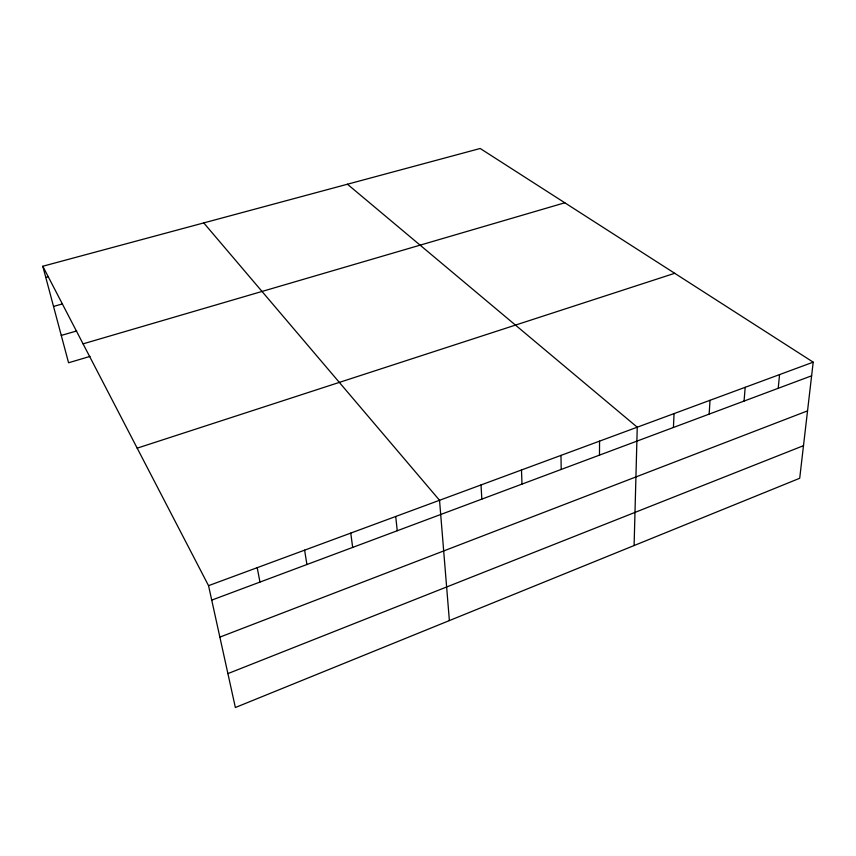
<?xml version="1.0" encoding="UTF-8"?>
<svg xmlns="http://www.w3.org/2000/svg" width="856" height="856" viewBox="0 0 856 856"><rect width="100%" height="100%" fill="white"/><g stroke="black" fill="none" stroke-linecap="round" stroke-linejoin="round"><path stroke-width="1.28" d="M599.478 455.135L599.564 441.129M634.103 545.54L637.249 427.208L347.44 184.222M673.415 427.476L674.057 413.598M709.143 414.122L710.031 400.298M744.057 401.068L745.191 387.308M778.211 388.292L779.57 374.596M813.2 362.163L799.707 478.269L235.368 707.516L208.543 585.665L42.8 266.248L480.184 148.484L813.2 362.163L208.543 585.665M227.899 673.608L803.495 445.676M219.864 637.121L807.54 410.869M211.721 600.12L811.616 375.805M137.185 448.159L674.699 273.299M90.008 356.406L68.566 362.773L42.8 266.248M83.064 343.855L564.81 202.786M61.268 335.424L76.644 330.983M53.521 306.427L62.295 303.966M45.796 277.462L48.343 276.766M203.76 222.913L439.535 500.279L449.379 620.579M257.217 567.667L259.957 582.091M304.608 550.151L306.919 564.521M350.757 533.095L352.672 547.423M395.718 516.478L397.248 530.752M481.008 484.945L481.842 499.123M521.486 469.987L521.989 484.111M560.99 455.392L561.194 469.452"/></g></svg>
